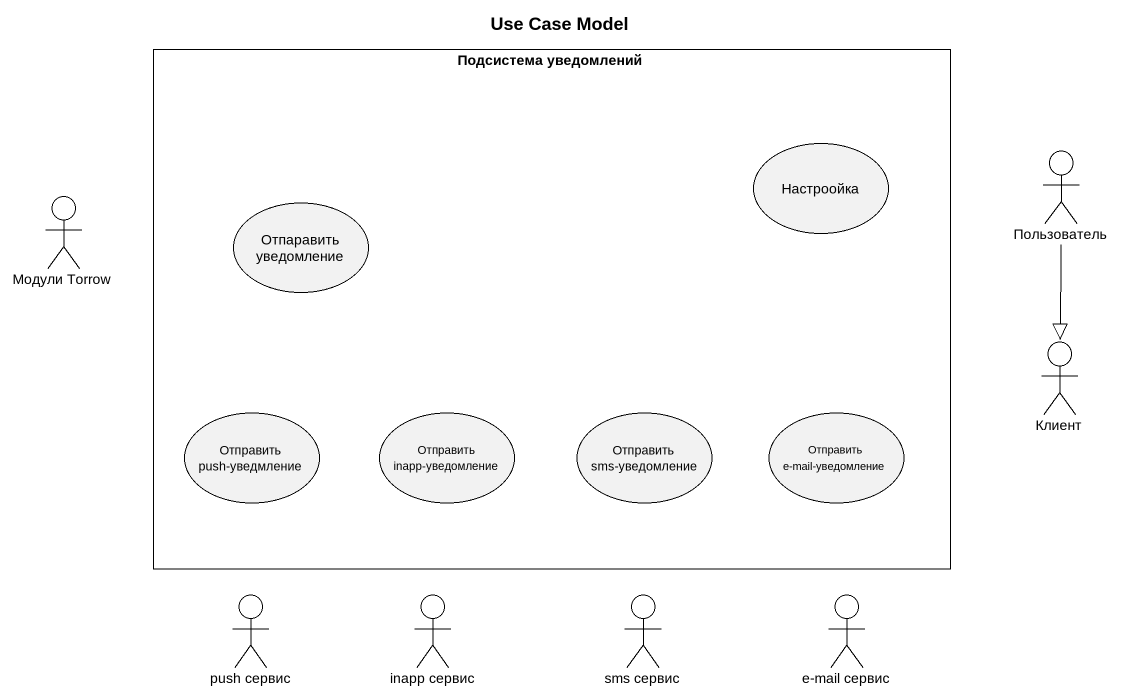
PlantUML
@startuml
title Use Case Model
rectangle "Подсистема уведомлений" as Подсистема_уведомлений {
  usecase Настроойка
  usecase "Отпаравить уведомление" as Отпаравить_уведомление
  usecase "Отправить push-уведмление" as Отправить_push_уведмление
  usecase "Отправить inapp-уведомление" as Отправить_inapp_уведомление
  usecase "Отправить sms-уведомление" as Отправить_sms_уведомление
  usecase "Отправить e-mail-уведомление" as Отправить_e_mail_уведомление
}
actor Пользователь
actor "Модули Torrow" as Модули_Torrow
actor Клиент
actor "push сервис" as push_сервис
actor "inapp сервис" as inapp_сервис
actor "sms сервис" as sms_сервис
actor "e-mail сервис" as e_mail_сервис
Пользователь --|> Клиент
@enduml
